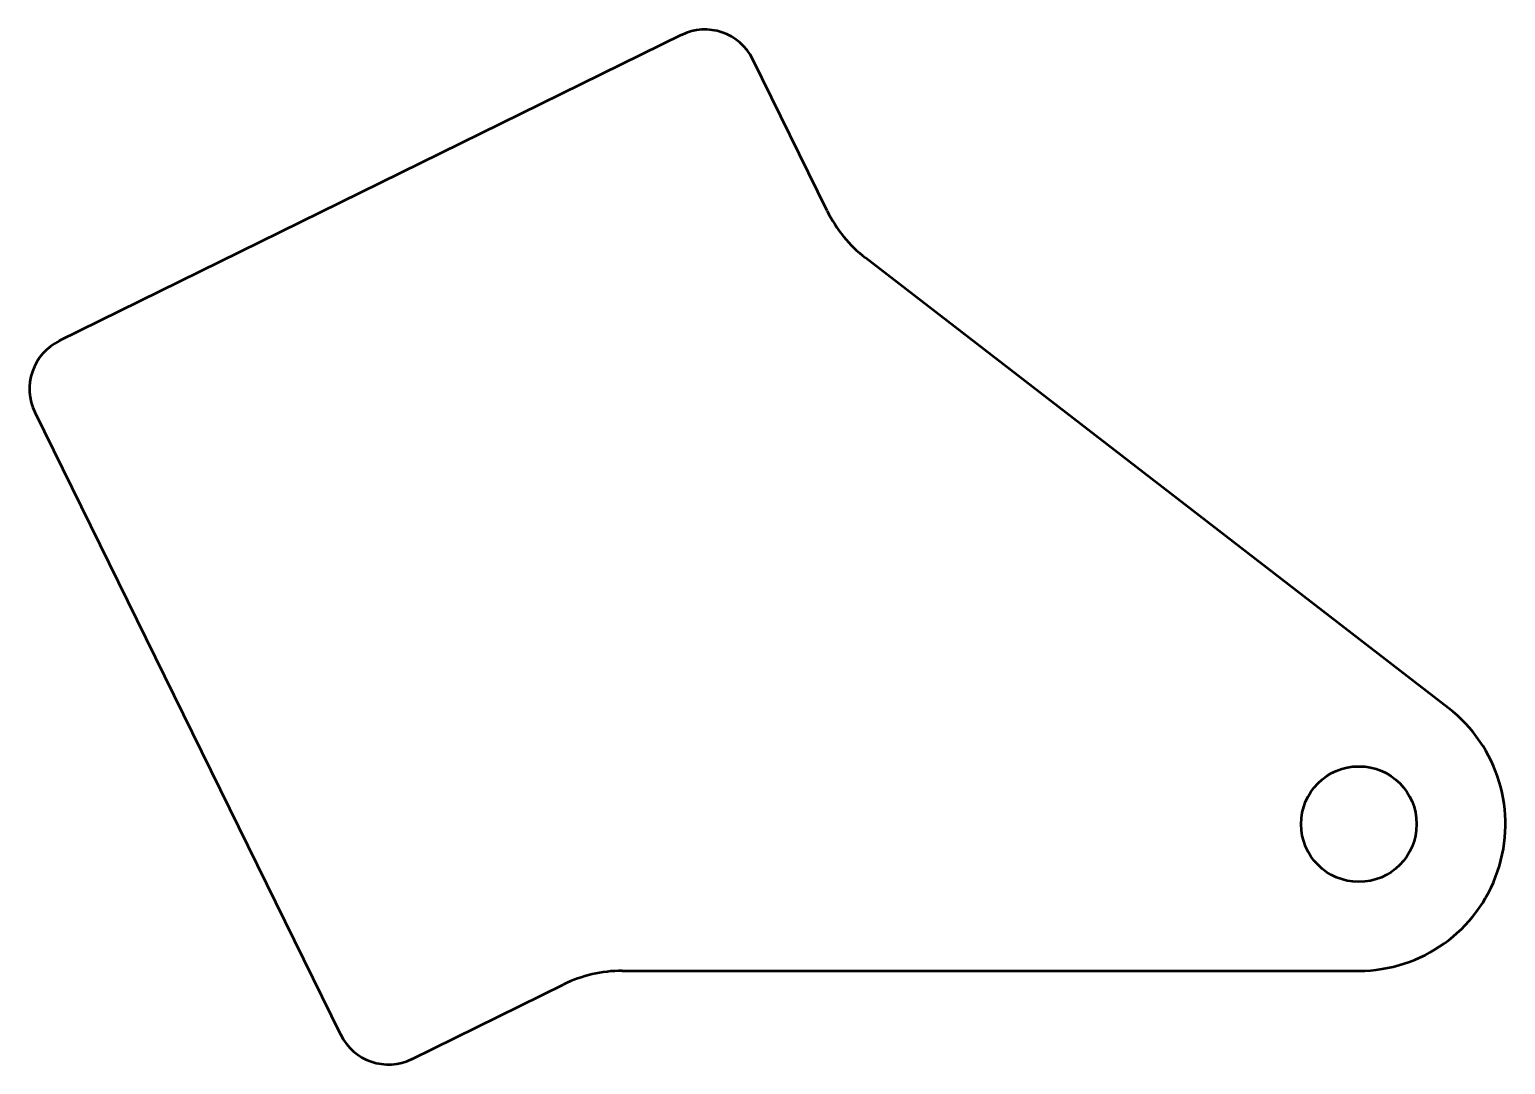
# Model space of a CAD drawing. Header units: millimetres. Extents: x 1 to 167, y 1 to 117.
import ezdxf

# ---------------------------------------------------------------- set-up
doc = ezdxf.new("R2010")
doc.units = ezdxf.units.MM
doc.layers.add('IV_INTERIOR_PROFILES', color=7, linetype='Continuous', lineweight=50)
doc.layers.add('IV_OUTER_PROFILE', color=7, linetype='Continuous', lineweight=50)

msp = doc.modelspace()

# ---------------------------------------------------------------- linework, layer by layer
at = {"layer": 'IV_INTERIOR_PROFILES'}
msp.add_circle((150.65, 28.08), 6.5, dxfattribs=at)
at = {"layer": 'IV_OUTER_PROFILE'}
for p, q in [((74.41, 116.84), (4.4, 82.44)), ((90.82, 97.05), (82.44, 114.1)), ((160.73, 41.14), (95.11, 91.79)), ((1.66, 74.41), (36.06, 4.4)), ((44.09, 1.66), (61.15, 10.04)), ((67.76, 11.58), (150.65, 11.58))]:
    msp.add_line(p, q, dxfattribs=at)
for centre, radius, start, end in [((77.05, 111.45), 6, 26.169, 116.169), ((104.28, 103.66), 15, 206.169, 232.3379), ((7.05, 77.05), 6, 116.169, 206.169), ((150.65, 28.08), 16.5, 270, 52.3379), ((67.76, -3.42), 15, 90, 116.169), ((41.45, 7.05), 6, 206.169, 296.169)]:
    msp.add_arc(centre, radius, start, end, dxfattribs=at)

doc.saveas('drawing.dxf')
